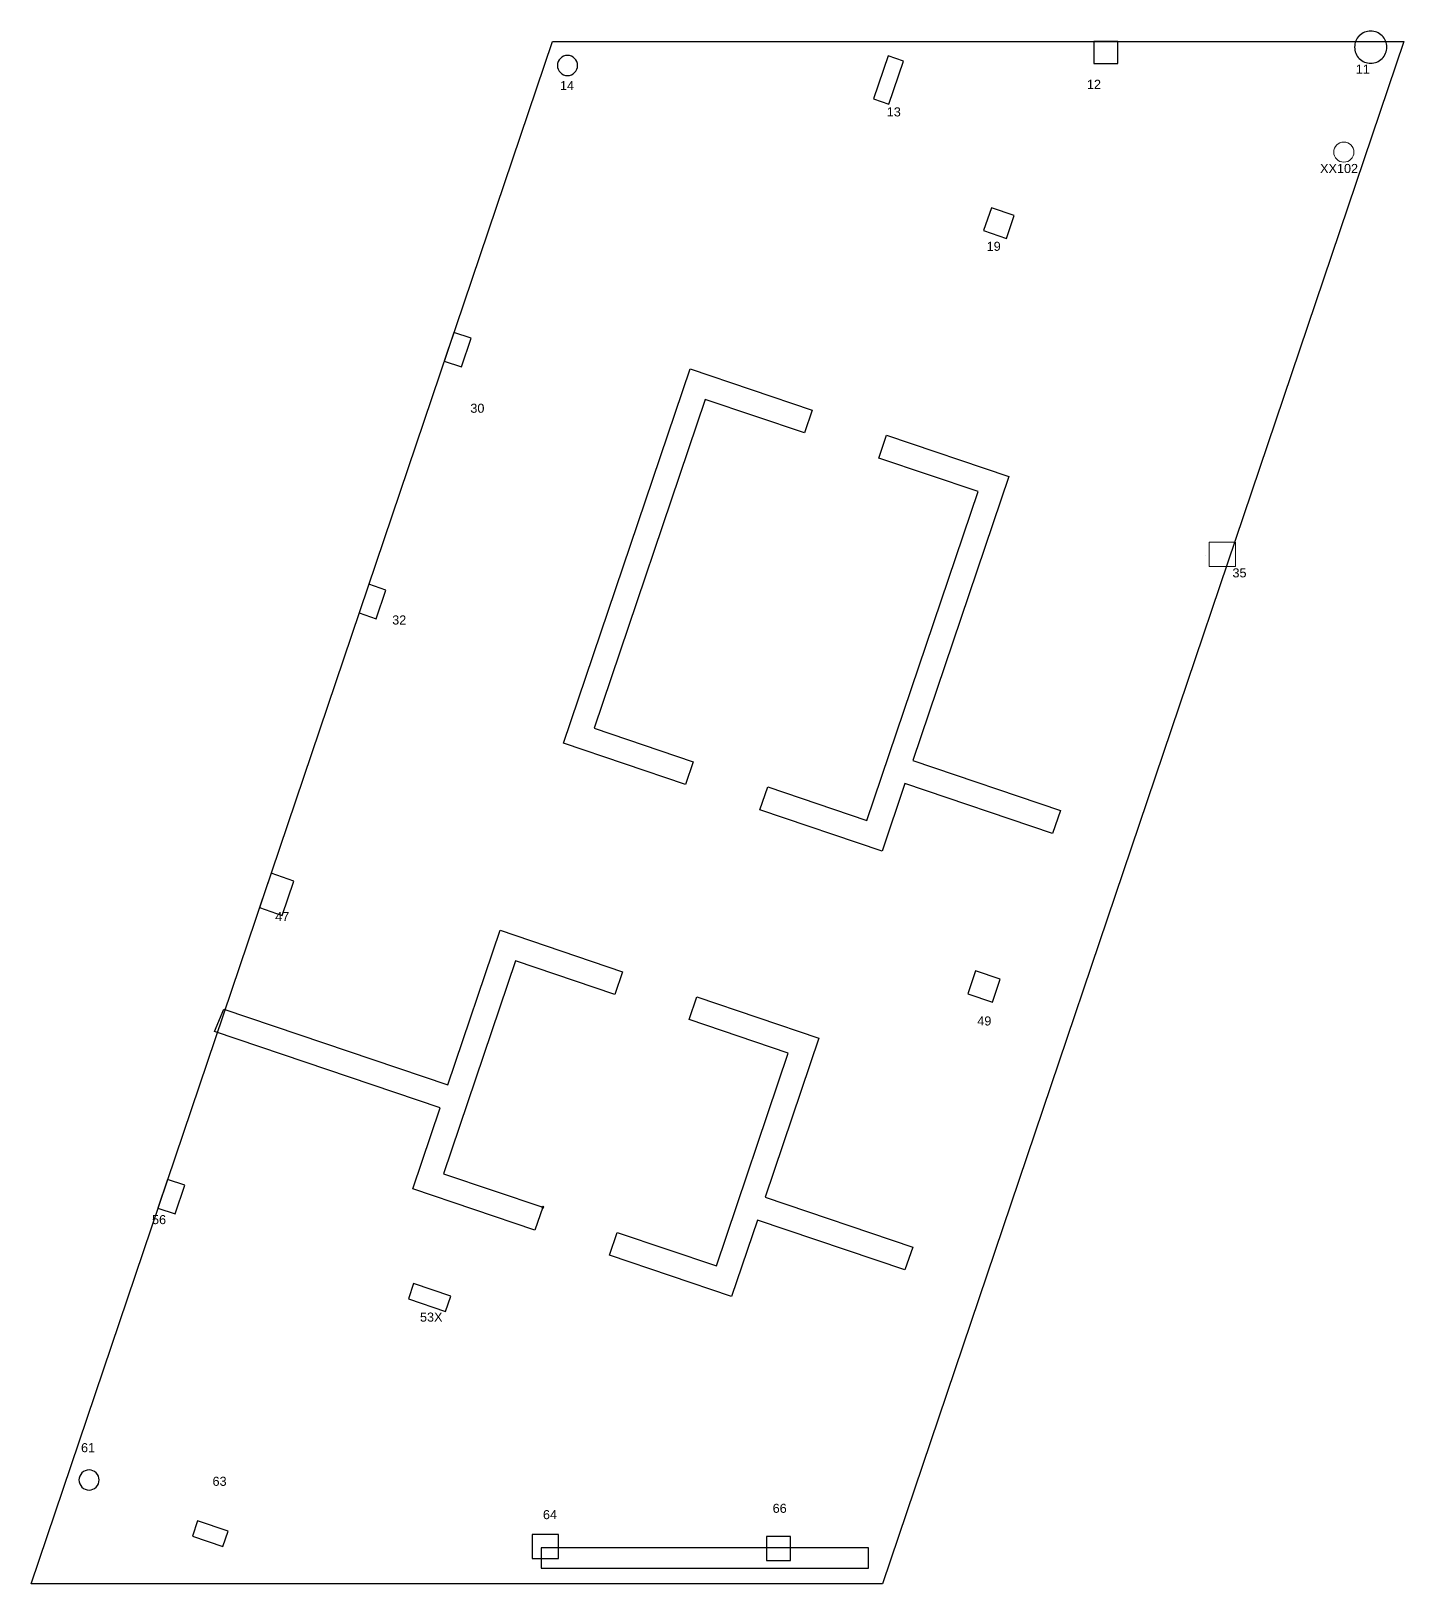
# Model space of a CAD drawing. Header units: inches. Extents: x 30 to 12637, y 0 to 49076.
# Drawn here: x 10664 to 12027, y 24059 to 25601 of the extents above; entities that cross this region are included whole.
import ezdxf

# ---------------------------------------------------------------- set-up
doc = ezdxf.new("R2010")
doc.units = ezdxf.units.IN
doc.header["$MEASUREMENT"] = 0
doc.header["$PDMODE"] = 35
for name, color, linetype in [('BEAM', 4, 'Continuous'), ('DATUM', 6, 'Continuous'), ('SLAB-RESIDENTIAL', 6, 'Continuous'), ('WALL', 1, 'Continuous')]:
    doc.layers.add(name, color=color, linetype=linetype)
doc.layers.add('COL-IDEN', color=171, linetype='Continuous', lineweight=30)
doc.layers.add('COLS', color=52, linetype='Continuous', lineweight=20)
doc.styles.add('Arial', font='arial.ttf', dxfattribs={"height": 9})

msp = doc.modelspace()

# ---------------------------------------------------------------- linework, layer by layer
at = {"layer": 'BEAM'}
msp.add_lwpolyline([(11495.6, 24094.9), (11170.5, 24094.9), (11170.5, 24074.6), (11495.6, 24074.6)], close=True, dxfattribs=at)
at = {"layer": 'COLS', "lineweight": 30}
for points in [[(12010.2, 25585.2, 0.414214), (11994.2, 25601.2, 0.414214), (11978.2, 25585.2, 0.414214), (11994.2, 25569.2, 0.414214)], [(11206.6, 25567, 0.414214), (11196.6, 25577, 0.414214), (11186.6, 25567, 0.414214), (11196.6, 25557, 0.414214)], [(10731.5, 24162.2, 0.414214), (10721.5, 24172.2, 0.414214), (10711.5, 24162.2, 0.414214), (10721.5, 24152.2, 0.414214)]]:
    msp.add_lwpolyline(points, format="xyb", close=True, dxfattribs=at)
for points in [[(11719.1, 25568.9), (11743.1, 25568.9), (11743.1, 25590.9), (11719.1, 25590.9)], [(11500.5, 25533.9), (11515.7, 25528.7), (11530.1, 25571.4), (11514.9, 25576.5)], [(11617.5, 25425.7), (11609.8, 25403), (11632.5, 25395.3), (11640.2, 25418)], [(11074.2, 25273.4), (11091.3, 25267.7), (11100.9, 25296.1), (11083.8, 25301.8)], [(10989.7, 25023.3), (11006.7, 25017.6), (11016.3, 25046), (10999.3, 25051.8)], [(10890.7, 24730.6), (10913.4, 24722.9), (10925, 24757), (10902.2, 24764.7)], [(11594.1, 24645.1), (11618.7, 24636.7), (11626.4, 24659.5), (11601.8, 24667.8)], [(10816.5, 24454.9), (10799.4, 24460.6), (10789.8, 24432.2), (10806.9, 24426.4)], [(11075.6, 24329.7), (11080.7, 24344.8), (11043.8, 24357.3), (11038.6, 24342.1)], [(10854.4, 24096.2), (10859.6, 24111.3), (10829.3, 24121.6), (10824.1, 24106.4)], [(11187.5, 24108.1), (11161.5, 24108.1), (11161.5, 24084.1), (11187.5, 24084.1)], [(11418.2, 24106.1), (11394.2, 24106.1), (11394.2, 24082.1), (11418.2, 24082.1)]]:
    msp.add_lwpolyline(points, close=True, dxfattribs=at)
at = {"layer": 'COLS'}
for points in [[(11979.6, 25591.7), (11979.2, 25590.7)], [(11980.9, 25594.1), (11980.4, 25593.2)], [(11982.6, 25596.2), (11982, 25595.5)], [(11984.6, 25597.9), (11984, 25597.5)], [(11986.7, 25599.3), (11986.2, 25599.1)], [(12002.2, 25599.1), (12001.7, 25599.3)], [(12004.5, 25597.5), (12003.9, 25597.9)], [(12006.4, 25595.5), (12005.8, 25596.2)], [(12008, 25593.2), (12007.5, 25594.1)], [(12009.2, 25590.7), (12008.8, 25591.7)], [(11833.9, 25069.5), (11859.9, 25069.5), (11859.9, 25093.5), (11833.9, 25093.5)], [(11829.7, 25080.4), (11829.7, 25080.4), (11829.7, 25080.3)]]:
    msp.add_lwpolyline(points, close=True, dxfattribs=at)
msp.add_circle((11967.5, 25481), 10, dxfattribs=at)
at = {"layer": 'DATUM'}
msp.add_point((11172, 24433.1), dxfattribs=at)
at = {"layer": 'SLAB-RESIDENTIAL'}
msp.add_lwpolyline([(11181.7, 25590.7), (12027.2, 25590.7), (11509.4, 24059), (10663.9, 24059)], close=True, dxfattribs=at)
at = {"layer": 'WALL'}
for points in [[(11318.4, 25265.8), (11439.6, 25224.8), (11431.9, 25202.1), (11333.4, 25235.4), (11223, 24908.8), (11321.5, 24875.5), (11313.9, 24852.8), (11192.6, 24893.8)], [(11513.5, 25199.9), (11634.8, 25158.9), (11539.4, 24876.6), (11686, 24827.1), (11678.3, 24804.3), (11531.7, 24853.9), (11509, 24786.8), (11387.7, 24827.8), (11395.4, 24850.5), (11494, 24817.2), (11604.4, 25143.8), (11505.8, 25177.1)], [(11251.3, 24667), (11243.6, 24644.3), (11144.9, 24677.7), (11073.5, 24466.4), (11172, 24433.1), (11164.3, 24410.4), (11043, 24451.4), (11070.2, 24531.8), (10845.9, 24607.6), (10855.3, 24629.8), (11077.9, 24554.5), (11129.8, 24708.1)], [(11325, 24642.1), (11446.2, 24601.1), (11392.8, 24443), (11539.4, 24393.5), (11531.7, 24370.8), (11385.1, 24420.3), (11359.4, 24344.4), (11238.2, 24385.4), (11245.9, 24408.1), (11344.4, 24374.8), (11415.8, 24586.1), (11317.3, 24619.4)]]:
    msp.add_lwpolyline(points, close=True, dxfattribs=at)

# ---------------------------------------------------------------- texts
at = {"layer": 'COL-IDEN', "lineweight": 9, "char_height": 9, "attachment_point": 1, "style": 'Arial'}
for s, insert, width in [('11', (11979.4, 25567.9), 16.968), ('14', (11189.1, 25551.5), 16.968), ('12', (11712.4, 25552.8), 16.968), ('13', (11513.6, 25525.4), 16.968), ('XX102', (11943.9, 25469.2), 16.968), ('19', (11612.8, 25391.9), 16.968), ('30', (11100.1, 25231.1), 16.968), ('35', (11856.9, 25067.6), 16.968), ('32', (11022.5, 25020.8), 16.968), ('47', (10906.3, 24726.2), 16.968), ('49', (11603.5, 24622.6), 16.968), ('56', (10784, 24425.3), 16.968), ('53X', (11050.1, 24328.5), 26.967), ('61', (10713.5, 24198.8), 16.968), ('63', (10844.1, 24165.4), 16.968), ('66', (11400.3, 24138.6), 16.968), ('64', (11172.2, 24132.3), 19.998)]:
    msp.add_mtext(s, dxfattribs=dict(at, insert=insert, width=width))

doc.saveas('drawing.dxf')
